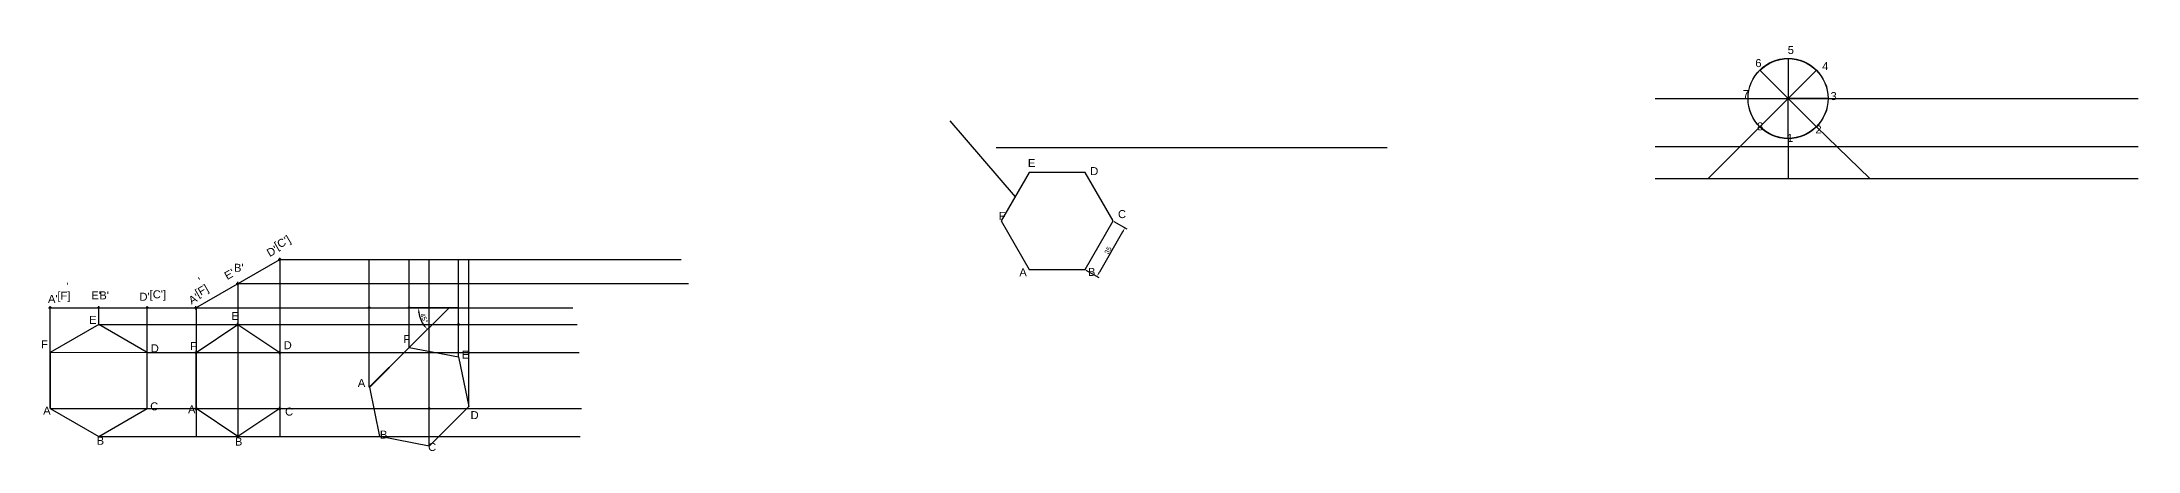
# Model space of a CAD drawing. Header units: millimetres. Extents: x 196 to 2605, y 66 to 538.
# Drawn here: x 1295 to 2605, y 282 to 538 of the extents above; entities that cross this region are included whole.
import ezdxf

# ---------------------------------------------------------------- set-up
doc = ezdxf.new("R2010")
doc.units = ezdxf.units.MM
doc.header["$PDMODE"] = 34
doc.header["$PDSIZE"] = -3
doc.styles.get("Standard").update_dxf_attribs({"font": 'arial.ttf'})
doc.dimstyles.new('ISO-25', dxfattribs={"dimtxt": 3, "dimasz": 3, "dimexe": 1.25, "dimexo": 0.625, "dimtad": 1, "dimtxsty": 'Standard', "dimcen": 2.5, "dimadec": 0, "dimazin": 0, "dimtfac": 1, "dimtmove": 0, "dimatfit": 3, "dimfxl": 1, "dimarcsym": 0})

# ---------------------------------------------------------------- blocks, each defined once
blk = doc.blocks.new('*D2')
at = {"color": 0, "lineweight": -2, "transparency": 16777216}
blk.add_arc((1549.6, 371.4), 19.2, 188.9713, 215.8767, dxfattribs=at)
at = {"color": 0, "transparency": 16777216}
for points in [[(1530.2, 368.4), (1531.2, 368.5), (1530.4, 371.4)], [(1534.4, 360.5), (1533.7, 359.9), (1536, 357.9)]]:
    blk.add_solid(points, dxfattribs=at)
at = {"layer": 'Defpoints', "color": 0, "transparency": 16777216}
for p in [(1512.3, 371.4), (1549.6, 371.4), (1626.8, 371.4), (1531.1, 366.5), (1499.6, 321.7)]:
    blk.add_point(p, dxfattribs=at)
at = {"color": 0, "transparency": 16777216, "insert": (1533.9, 364.9), "char_height": 3, "attachment_point": 5, "rotation": 292.424}
blk.add_mtext('45°', dxfattribs=at)
blk = doc.blocks.new('*D3')
at = {"color": 0, "lineweight": -2, "transparency": 16777216}
for p, q in [((1965, 425.3), (1973, 420.7)), ((1970.4, 418.8), (1955.9, 393.6)), ((1947.5, 395), (1955.5, 390.4))]:
    blk.add_line(p, q, dxfattribs=at)
at = {"color": 0, "transparency": 16777216}
for points in [[(1970, 419), (1970.9, 418.5), (1971.9, 421.4)], [(1955.5, 393.9), (1956.4, 393.4), (1954.4, 391)]]:
    blk.add_solid(points, dxfattribs=at)
at = {"layer": 'Defpoints', "color": 0, "transparency": 16777216}
for p in [(1964.5, 425.7), (1947, 395.3), (1954.4, 391)]:
    blk.add_point(p, dxfattribs=at)
at = {"color": 0, "transparency": 16777216, "insert": (1961.3, 407.3), "char_height": 3, "attachment_point": 5, "rotation": 60}
blk.add_mtext('35', dxfattribs=at)
blk = doc.blocks.new('*U4')
blk.add_circle((25, 25), 25)
blk = doc.blocks.new('*U5')
at = {"color": 0, "linetype": 'ByBlock', "lineweight": -2, "transparency": 16777216}
for p, rotation in [((2386.3, 466.8), 45.00000000000001), ((2421.6, 502.2), 135), ((2386.3, 537.6), 225.0000000000001), ((2350.9, 502.2), 315), ((2411.3, 477.2), 90.00000000000001), ((2411.3, 527.2), 180), ((2361.3, 527.2), 269.9999999999999)]:
    blk.add_blockref('*U4', p, dxfattribs=dict(at, rotation=rotation))
blk.add_blockref('*U4', (2361.3, 477.2), dxfattribs=at)
blk = doc.blocks.new('*U6')
blk.add_line((0, -12.5), (0, 12.5))
blk = doc.blocks.new('*U7')
at = {"color": 0, "linetype": 'ByBlock', "lineweight": -2, "transparency": 16777216}
for p, rotation in [((2386.3, 514.7), 180), ((2377.4, 511), 225.0000000000001), ((2395.1, 511), 135), ((2373.8, 502.2), 270), ((2377.4, 493.4), 315.0000000000001), ((2395.1, 493.4), 44.99999999999999), ((2398.8, 502.2), 90)]:
    blk.add_blockref('*U6', p, dxfattribs=dict(at, rotation=rotation))
blk.add_blockref('*U6', (2386.3, 489.7), dxfattribs=at)

msp = doc.modelspace()

# ---------------------------------------------------------------- linework, layer by layer
for p, q in [((2303.198, 502.204), (2604.979, 502.204)), ((2386.278, 502.204), (2336.278, 452.204)), ((1862.477, 488.189), (1903.241, 440.806)), ((1891.338, 471.67), (2135.678, 471.67)), ((2303.198, 472.204), (2604.979, 472.204)), ((2386.278, 477.204), (2386.278, 452.204)), ((2403.956, 484.527), (2437.259, 452.204)), ((2303.198, 452.204), (2604.979, 452.204)), ((2333.438, 452.204), (2333.438, 452.204)), ((1391.335, 371.351), (1443.835, 401.662)), ((1443.835, 401.662), (1443.835, 290.914)), ((1443.835, 401.662), (1694.545, 401.662)), ((1499.59, 321.691), (1499.59, 401.662)), ((1524.594, 346.563), (1524.594, 401.662)), ((1537.204, 284.863), (1537.204, 401.662)), ((1555.46, 340.648), (1555.46, 401.662)), ((1561.817, 309.747), (1561.817, 401.662)), ((1417.585, 386.507), (1417.585, 290.914)), ((1417.585, 386.507), (1699.243, 386.507)), ((1300.327, 371.436), (1360.949, 371.436)), ((1300.327, 308.414), (1300.327, 371.436)), ((1300.327, 371.436), (1300.327, 371.436)), ((1300.327, 371.436), (1512.344, 371.436)), ((1330.638, 360.914), (1330.638, 371.436)), ((1360.949, 343.414), (1360.949, 371.436)), ((1391.481, 371.436), (1391.481, 290.914)), ((1549.599, 371.436), (1499.59, 321.691)), ((1512.344, 371.436), (1626.82, 371.436)), ((1555.46, 371.436), (1524.594, 371.436)), ((1330.638, 360.914), (1513.111, 360.914)), ((1391.481, 343.414), (1417.585, 360.914)), ((1417.585, 360.914), (1443.835, 343.414)), ((1513.111, 360.914), (1629.534, 360.914)), ((1300.327, 343.414), (1363.131, 343.557)), ((1360.949, 343.414), (1512.435, 343.414)), ((1391.481, 308.414), (1391.481, 343.414)), ((1443.835, 343.414), (1443.835, 308.414)), ((1499.982, 321.679), (1524.594, 346.563)), ((1512.435, 343.414), (1630.891, 343.414)), ((1524.594, 346.563), (1555.46, 340.648)), ((1555.46, 340.648), (1561.817, 309.747)), ((1506.235, 290.88), (1499.982, 321.679)), ((1300.327, 308.414), (1518.176, 308.414)), ((1417.585, 290.914), (1391.481, 308.414)), ((1443.835, 308.414), (1417.585, 290.914)), ((1518.176, 308.414), (1632.247, 308.414)), ((1561.817, 309.747), (1537.204, 284.863)), ((1632.247, 308.414), (1632.247, 308.414)), ((1330.638, 290.914), (1523.064, 290.914)), ((1537.204, 284.863), (1506.235, 290.88)), ((1523.064, 290.914), (1631.433, 290.914))]:
    msp.add_line(p, q)
for points in [[(1911.991, 395.34), (1946.991, 395.34), (1964.491, 425.651), (1946.991, 455.962), (1911.991, 455.962), (1894.491, 425.651)], [(1300.327, 343.414), (1300.327, 308.414), (1330.638, 290.914), (1360.949, 308.414), (1360.949, 343.414), (1330.638, 360.914)]]:
    msp.add_lwpolyline(points, close=True)
for p in [(1443.835, 401.662), (1417.585, 386.507), (1300.327, 371.436), (1330.638, 371.436), (1360.949, 371.436), (1391.335, 371.351), (1499.59, 371.436), (1524.594, 371.436), (1417.585, 360.914), (1555.46, 360.914), (1391.481, 343.414), (1443.835, 343.414), (1561.817, 343.414), (1391.481, 308.414), (1443.835, 308.414), (1537.204, 308.414), (1417.585, 290.914)]:
    msp.add_point(p)

# ---------------------------------------------------------------- block references
for name in ['*U5', '*U7']:
    msp.add_blockref(name, (0, 0))

# ---------------------------------------------------------------- texts
for s, p in [('6', (2365.769, 521.827)), ('5', (2386.047, 530.021)), ('4', (2407.553, 519.916)), ('7', (2358.012, 502.451)), ('3', (2412.762, 501.203)), ('8', (2366.877, 482.299)), ('2', (2403.335, 480.355)), ('1', (2385.494, 475.04)), ('E', (1911.233, 459.35)), ('D', (1950.181, 454.311)), ('C', (1967.554, 427.433)), ('F', (1893.02, 426.313)), ("B'", (1415.147, 393.882)), ('A', (1905.909, 391.035)), ('B', (1948.78, 391.315)), ('[F]', (1304.808, 376.474)), ("'", (1310.523, 382.184)), ("E'", (1325.986, 376.642)), ("B'", (1331.02, 376.642)), ("D'", (1356.071, 375.802)), ("[C']", (1362.458, 377.313)), ("A'", (1298.925, 374.458)), ('E', (1413.488, 363.733)), ('E', (1324.641, 361.359)), ('F', (1520.974, 349.281)), ('F', (1294.555, 346.076)), ('D', (1363.131, 343.557)), ('F', (1387.643, 344.984)), ('D', (1446.211, 345.492)), ('E', (1557.457, 339.615)), ('A', (1492.506, 321.941)), ('A', (1295.9, 304.595)), ('C', (1362.794, 307.282)), ('A', (1386.426, 305.373)), ('C', (1447.072, 304.018)), ('D', (1562.985, 301.781)), ('B', (1329.347, 285.785)), ('B', (1415.727, 285.26)), ('B', (1506.325, 289.63)), ('C', (1536.451, 281.897))]:
    msp.add_text(s, height=5).set_placement(p)
for s, p in [("D'", (1437.428, 403.005)), ("[C']", (1442.204, 407.507)), ("E'", (1410.953, 388.689)), ("A'", (1388.61, 373.268)), ('[F]', (1392.697, 377.955)), ("'", (1394.791, 385.757))]:
    msp.add_text(s, height=5, rotation=30).set_placement(p)

# ---------------------------------------------------------------- dimensions: what is measured, and where the dimension line sits
dim = msp.add_aligned_dim(p1=(1964.491, 425.651), p2=(1946.991, 395.34), distance=8.587, dimstyle='ISO-25')
dim.commit()
dim.dimension.update_dxf_attribs({"geometry": '*D3', "text_midpoint": (1961.309, 407.281)})
dim = msp.add_angular_dim_2l(base=(1531.069, 366.488), line1=((1549.599, 371.436), (1499.59, 321.691)), line2=((1512.344, 371.436), (1626.82, 371.436)), dimstyle='ISO-25')
dim.commit()
dim.dimension.update_dxf_attribs({"geometry": '*D2', "text_midpoint": (1533.858, 364.94)})

doc.saveas('drawing.dxf')
